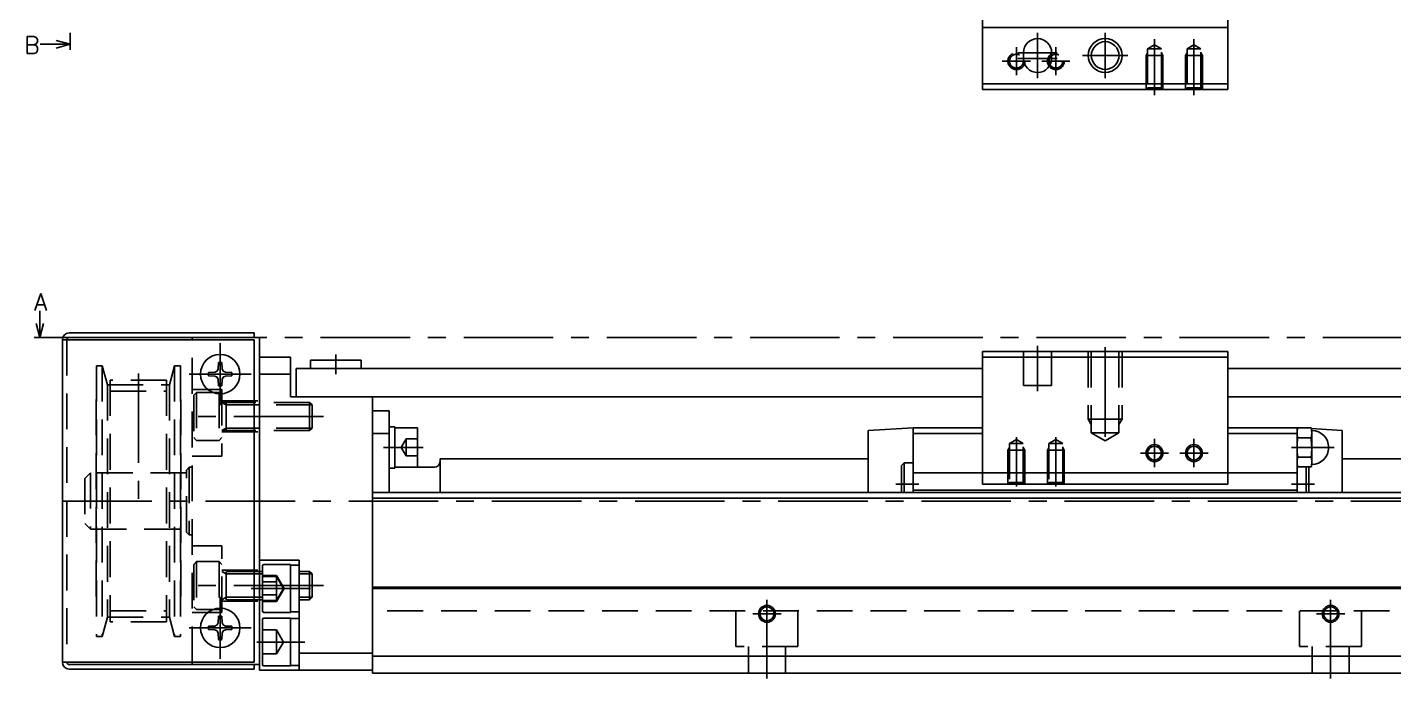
# Model space of a CAD drawing. Extents: x -2 to 786, y -8 to 353.
# Drawn here: x 317.5 to 559.9, y 9 to 124.5 of the extents above; entities that cross this region are included whole.
import ezdxf

# ---------------------------------------------------------------- set-up
doc = ezdxf.new("R2010")
doc.units = 0
doc.header["$LTSCALE"] = 0.5
doc.linetypes.add('CENTER', pattern=[50.8, 31.75, -6.35, 6.35, -6.35])
doc.linetypes.add('DASHED', pattern=[19.05, 12.7, -6.35])
for name, color, linetype in [('MSM_CENTER', 1, 'CENTER'), ('MSM_CONTINUOUS', 7, 'CONTINUOUS'), ('MSM_DASHED', 4, 'DASHED'), ('MSM_NARROW', 5, 'CONTINUOUS'), ('MSM_PART_NUMBER', 7, 'CONTINUOUS')]:
    doc.layers.add(name, color=color, linetype=linetype)
doc.styles.get("Standard").update_dxf_attribs({"font": 'txt.shx', "height": 3, "bigfont": 'bigfont.shx'})

msp = doc.modelspace()

# ---------------------------------------------------------------- linework, layer by layer
at = {"layer": 'MSM_CENTER'}
for p, q in [((325.07, 320.37), (325.07, 120.5)), ((496.67, 123.5), (496.67, 115.5)), ((508.67, 123.5), (508.67, 115.5)), ((517.42, 122.41), (517.42, 112.5)), ((524.42, 122.41), (524.42, 112.5)), ((492.92, 121), (492.92, 116)), ((493.17, 120), (500.17, 120)), ((493.17, 119), (500.17, 119)), ((499.92, 121), (499.92, 116)), ((504.67, 119.5), (512.67, 119.5)), ((490.42, 118.5), (495.42, 118.5)), ((497.42, 118.5), (502.42, 118.5)), ((318.67, 69.5), (785.67, 69.5)), ((351.67, 57.5), (351.67, 68.5)), ((496.67, 68), (496.67, 60)), ((372.17, 66.5), (372.17, 63)), ((508.67, 67.76), (508.67, 50.18)), ((337.17, 63.12), (337.17, 38.5)), ((357.17, 63), (346.17, 63)), ((369.97, 55.5), (344.67, 55.5)), ((492.92, 51.81), (492.92, 43.1)), ((499.92, 51.81), (499.92, 43.1)), ((517.42, 46.5), (517.42, 51.5)), ((524.42, 46.5), (524.42, 51.5)), ((380.67, 50), (387.67, 50)), ((519.92, 49), (514.92, 49)), ((526.92, 49), (521.92, 49)), ((541.72, 50), (549.32, 50)), ((471.52, 43.5), (475.62, 43.5)), ((541.72, 43.5), (545.82, 43.5)), ((323.67, 40.5), (782.67, 40.5)), ((369.97, 25.5), (344.67, 25.5)), ((357.17, 25), (367.67, 25)), ((351.67, 12.5), (351.67, 23.5)), ((448.67, 9), (448.67, 23)), ((548.67, 23), (548.67, 9)), ((446.17, 20.5), (451.17, 20.5)), ((546.17, 20.5), (551.17, 20.5)), ((357.17, 18), (346.17, 18)), ((358.17, 15.5), (366.67, 15.5))]:
    msp.add_line(p, q, dxfattribs=at)
at = {"layer": 'MSM_CONTINUOUS'}
for p, q in [((486.92, 127), (486.92, 113.5)), ((530.42, 127), (530.42, 113.5)), ((486.92, 124.5), (530.42, 124.5)), ((494.17, 120), (494.17, 119)), ((499.17, 119), (499.17, 120)), ((486.92, 114.5), (530.42, 114.5)), ((486.92, 113.5), (530.42, 113.5)), ((319.67, 69.5), (319.67, 74.23)), ((319.67, 69.5), (319, 72)), ((320.34, 72), (319.67, 69.5)), ((324.87, 70.3), (357.67, 70.3)), ((357.67, 69.5), (357.67, 70.3)), ((318.67, 69.5), (320.67, 69.5)), ((323.67, 69.1), (323.67, 11.9)), ((323.67, 69.1), (357.67, 69.1)), ((324.87, 69.5), (358.67, 69.5)), ((346.67, 69.1), (346.67, 69.5)), ((357.67, 69.1), (357.67, 11.9)), ((358.67, 69.5), (358.67, 10.5)), ((364.17, 66), (358.67, 66)), ((364.17, 66), (364.17, 59)), ((367.67, 65.5), (367.67, 64)), ((367.67, 65.5), (376.67, 65.5)), ((376.67, 64), (376.67, 65.5)), ((486.92, 67), (530.42, 67)), ((486.92, 43.5), (486.92, 67)), ((486.92, 66), (530.42, 66)), ((530.42, 43.5), (530.42, 67)), ((350.74, 63.33), (349.59, 63.31)), ((350.74, 63.33), (351.15, 63.52)), ((351.34, 63.92), (351.15, 63.52)), ((351.34, 63.92), (351.36, 65.08)), ((352, 63.92), (351.98, 65.08)), ((352, 63.92), (352.19, 63.52)), ((352.59, 63.33), (352.19, 63.52)), ((352.59, 63.33), (353.74, 63.31)), ((365.17, 64), (365.17, 59)), ((486.92, 64), (365.17, 64)), ((616.92, 64), (530.42, 64)), ((350.74, 62.67), (349.59, 62.69)), ((350.74, 62.67), (351.15, 62.48)), ((351.34, 62.08), (351.15, 62.48)), ((351.34, 62.08), (351.36, 60.92)), ((352, 62.08), (351.98, 60.92)), ((352, 62.08), (352.19, 62.48)), ((352.59, 62.67), (352.19, 62.48)), ((352.59, 62.67), (353.74, 62.69)), ((364.17, 63), (358.67, 63)), ((486.92, 59), (364.17, 59)), ((378.67, 59), (378.67, 10)), ((616.92, 59), (530.42, 59)), ((381.67, 56.5), (378.67, 56.5)), ((381.67, 56.5), (381.67, 42)), ((382.67, 53.65), (381.67, 53.65)), ((382.67, 53.65), (382.67, 46.35)), ((386.67, 53.5), (382.67, 53.5)), ((386.67, 53.5), (386.67, 46.5)), ((466.62, 53), (474.62, 53.5)), ((474.62, 53.5), (486.92, 53.5)), ((474.62, 53.5), (474.62, 42)), ((530.42, 53.5), (542.72, 53.5)), ((542.72, 53.5), (543.29, 53.46)), ((542.72, 53.5), (542.72, 42)), ((542.84, 53.46), (542.72, 53)), ((542.84, 53.46), (545.19, 53.46)), ((545.32, 53), (545.19, 53.46)), ((545.22, 53.34), (550.72, 53)), ((381.67, 52.5), (378.67, 52.5)), ((466.62, 42), (466.62, 53)), ((474.62, 52.5), (486.92, 52.5)), ((530.42, 52.5), (542.72, 52.5)), ((542.72, 52.41), (542.72, 52.6)), ((542.84, 51.73), (545.19, 51.73)), ((545.32, 47), (545.32, 53)), ((550.72, 53), (550.72, 42)), ((381.67, 46.35), (382.67, 46.35)), ((389.67, 46.5), (382.67, 46.5)), ((390.67, 48), (390.67, 42)), ((466.62, 48), (390.67, 48)), ((473.02, 47.3), (472.52, 46.8)), ((472.52, 46.8), (472.52, 42)), ((474.62, 47.3), (473.02, 47.3)), ((473.02, 47.3), (473.02, 42)), ((542.72, 47), (542.84, 46.54)), ((542.84, 48.27), (545.19, 48.27)), ((542.84, 46.54), (545.19, 46.54)), ((544.32, 46.54), (544.32, 42)), ((544.82, 46.54), (544.82, 42)), ((545.19, 46.54), (545.32, 47)), ((596.62, 48), (550.72, 48)), ((474.62, 45.5), (542.72, 45.5)), ((768.67, 42), (378.67, 42)), ((474.62, 42.4), (542.72, 42.4)), ((486.92, 43.5), (530.42, 43.5)), ((768.67, 41), (378.67, 41)), ((365.67, 30), (358.67, 30)), ((364.17, 29.25), (359.42, 29.25)), ((364.17, 29.25), (364.17, 20.75)), ((365.67, 29.15), (364.17, 29.15)), ((365.67, 30), (365.67, 10.5)), ((359.17, 29), (359.17, 21)), ((768.67, 25.2), (378.67, 25.2)), ((768.67, 25), (378.67, 25)), ((351.34, 18.92), (351.36, 20.08)), ((352, 18.92), (351.98, 20.08)), ((359.17, 19.5), (359.17, 11.5)), ((359.42, 20.75), (364.17, 20.75)), ((364.17, 19.75), (359.42, 19.75)), ((364.17, 20.85), (365.67, 20.85)), ((364.17, 19.75), (364.17, 11.25)), ((365.67, 19.65), (364.17, 19.65)), ((350.74, 18.33), (349.59, 18.31)), ((350.74, 17.67), (349.59, 17.69)), ((350.74, 18.33), (351.15, 18.52)), ((350.74, 17.67), (351.15, 17.48)), ((351.34, 18.92), (351.15, 18.52)), ((351.34, 17.08), (351.15, 17.48)), ((351.34, 17.08), (351.36, 15.92)), ((352, 17.08), (351.98, 15.92)), ((352, 18.92), (352.19, 18.52)), ((352, 17.08), (352.19, 17.48)), ((352.59, 18.33), (352.19, 18.52)), ((352.59, 17.67), (352.19, 17.48)), ((352.59, 18.33), (353.74, 18.31)), ((352.59, 17.67), (353.74, 17.69)), ((378.67, 13.5), (365.67, 13.5)), ((768.67, 13), (378.67, 13)), ((323.67, 11.9), (357.67, 11.9)), ((324.87, 11.5), (358.67, 11.5)), ((324.87, 10.7), (357.67, 10.7)), ((346.67, 11.5), (346.67, 11.9)), ((357.67, 10.7), (357.67, 11.5)), ((378.67, 10.5), (358.67, 10.5)), ((359.42, 11.25), (364.17, 11.25)), ((364.17, 11.35), (365.67, 11.35)), ((768.67, 10), (378.67, 10))]:
    msp.add_line(p, q, dxfattribs=at)
at = {"layer": 'MSM_CONTINUOUS', "extrusion": (0, 0, -1)}
for p, q in [((325.07, 121.5), (319.71, 121.5)), ((325.07, 121.5), (322.57, 122.17)), ((322.57, 120.83), (325.07, 121.5))]:
    msp.add_line(p, q, dxfattribs=at)
at = {"layer": 'MSM_CONTINUOUS'}
for centre, radius in [((508.67, 119.5), 2.46), ((351.67, 63), 3.5), ((517.42, 49), 1.23), ((524.42, 49), 1.23), ((351.67, 18), 3.5), ((448.67, 20.5), 1.23), ((548.67, 20.5), 1.23)]:
    msp.add_circle(centre, radius, dxfattribs=at)
for centre, radius, start, end in [((496.67, 120), 2.5, 0, 180), ((496.67, 119), 2.5, 180, 0), ((324.87, 69.1), 1.2, 90, 180), ((324.87, 69.1), 0.4, 90, 180), ((351.67, 63), 2.1, 171.4911, 188.5089), ((351.67, 63), 2.1, 81.4911, 98.5089), ((351.67, 63), 2.1, 351.4911, 8.5089), ((351.67, 63), 2.1, 261.4911, 278.5089), ((546.02, 52.57), 3.31, 164.2277, 179.4294), ((542.01, 52.56), 3.31, 0.5738, 15.7691), ((546.02, 52.63), 3.31, 180.5738, 195.7691), ((555.6, 49.95), 12.89, 172.0306, 179.7562), ((542.01, 52.63), 3.31, 344.2277, 359.4294), ((532.33, 49.94), 12.98, 0.2719, 7.9413), ((545.32, 50), 3, 270, 90), ((556.17, 50.1), 13.46, 180.407, 187.8062), ((531.86, 50.1), 13.46, 352.1938, 359.593), ((389.67, 47.5), 1, 270, 0), ((546.02, 47.37), 3.31, 164.2277, 179.4294), ((546.02, 47.44), 3.31, 180.5738, 195.7691), ((542.01, 47.37), 3.31, 0.5738, 15.7691), ((542.01, 47.43), 3.31, 344.2277, 359.4294), ((359.42, 29), 0.25, 90, 180), ((351.67, 18), 2.1, 81.4911, 98.5089), ((359.42, 21), 0.25, 180, 270), ((359.42, 19.5), 0.25, 90, 180), ((351.67, 18), 2.1, 171.4911, 188.5089), ((351.67, 18), 2.1, 351.4911, 8.5089), ((351.67, 18), 2.1, 261.4911, 278.5089), ((324.87, 11.9), 1.2, 180, 270), ((324.87, 11.9), 0.4, 180, 270), ((359.42, 11.5), 0.25, 180, 270)]:
    msp.add_arc(centre, radius, start, end, dxfattribs=at)
at = {"layer": 'MSM_DASHED'}
for p, q in [((517.42, 121.41), (516.19, 120.7)), ((518.65, 120.7), (517.42, 121.41)), ((524.42, 121.41), (523.19, 120.7)), ((525.65, 120.7), (524.42, 121.41)), ((516.19, 119.97), (515.92, 119.5)), ((515.92, 113.5), (515.92, 119.5)), ((515.92, 119.5), (518.92, 119.5)), ((516.19, 120.7), (516.19, 113.77)), ((518.65, 120.7), (516.19, 120.7)), ((518.65, 113.77), (518.65, 120.7)), ((518.65, 119.97), (518.92, 119.5)), ((518.92, 113.5), (518.92, 119.5)), ((523.19, 119.97), (522.92, 119.5)), ((522.92, 113.5), (522.92, 119.5)), ((522.92, 119.5), (525.92, 119.5)), ((523.19, 120.7), (523.19, 113.77)), ((525.65, 120.7), (523.19, 120.7)), ((525.65, 113.77), (525.65, 120.7)), ((525.65, 119.97), (525.92, 119.5)), ((525.92, 113.5), (525.92, 119.5)), ((516.19, 113.77), (515.92, 113.5)), ((518.65, 113.77), (516.19, 113.77)), ((518.92, 113.5), (518.65, 113.77)), ((523.19, 113.77), (522.92, 113.5)), ((525.65, 113.77), (523.19, 113.77)), ((525.92, 113.5), (525.65, 113.77)), ((324.47, 69.1), (324.47, 11.9)), ((346.67, 11.9), (346.67, 69.1)), ((494.17, 61), (494.17, 67)), ((499.17, 67), (499.17, 61)), ((505.67, 67), (505.67, 55)), ((506.21, 67), (506.21, 52.6)), ((511.12, 67), (511.12, 52.6)), ((511.67, 67), (511.67, 55)), ((329.73, 64.5), (329.73, 16.5)), ((330.76, 64.5), (329.73, 64.5)), ((330.76, 64.5), (330.76, 16.5)), ((331.67, 61.12), (330.76, 64.5)), ((343.57, 64.5), (342.67, 61.12)), ((343.57, 64.5), (343.57, 16.5)), ((344.61, 64.5), (343.57, 64.5)), ((344.61, 64.5), (344.61, 16.5)), ((331.67, 61.12), (331.67, 19.88)), ((331.67, 61.12), (342.67, 61.12)), ((332.17, 61.93), (332.17, 19.07)), ((342.17, 61.93), (332.17, 61.93)), ((342.17, 61.93), (342.17, 19.07)), ((342.67, 61.12), (342.67, 19.88)), ((499.17, 61), (494.17, 61)), ((329.67, 58.5), (329.67, 22.5)), ((329.73, 58.5), (329.67, 58.5)), ((332.17, 59.99), (342.17, 59.99)), ((344.67, 58.5), (344.61, 58.5)), ((344.67, 58.5), (344.67, 22.5)), ((346.67, 60.25), (351.97, 60.25)), ((347.47, 59.75), (346.97, 59.25)), ((346.97, 59.25), (346.97, 51.75)), ((347.47, 59.75), (347.47, 51.25)), ((347.47, 59.75), (351.47, 59.75)), ((351.47, 59.75), (351.47, 51.25)), ((351.47, 59.75), (351.97, 59.25)), ((351.97, 60.25), (351.97, 48.43)), ((351.97, 58.25), (358.67, 58.25)), ((367.53, 58), (351.97, 58)), ((351.97, 58), (352.72, 57.57)), ((352.72, 58), (352.72, 53)), ((367.97, 57.57), (352.72, 57.57)), ((367.53, 53), (367.53, 58)), ((367.97, 57.57), (367.53, 58)), ((367.97, 53.43), (367.97, 57.57)), ((351.97, 53), (352.72, 53.43)), ((367.97, 53.43), (352.72, 53.43)), ((367.53, 53), (367.97, 53.43)), ((505.67, 55), (511.67, 55)), ((505.67, 55), (506.21, 54.06)), ((511.67, 55), (511.12, 54.06)), ((347.47, 51.25), (346.97, 51.75)), ((347.47, 51.25), (351.47, 51.25)), ((351.47, 51.25), (351.97, 51.75)), ((367.53, 53), (351.97, 53)), ((351.97, 52.75), (358.67, 52.75)), ((384.67, 51.5), (383.8, 50)), ((384.67, 48.5), (384.67, 51.5)), ((386.67, 51.5), (384.67, 51.5)), ((492.92, 51.41), (491.69, 50.7)), ((494.15, 50.7), (492.92, 51.41)), ((499.92, 51.41), (498.69, 50.7)), ((501.15, 50.7), (499.92, 51.41)), ((506.21, 52.6), (511.12, 52.6)), ((506.21, 52.6), (508.67, 51.18)), ((511.12, 52.6), (508.67, 51.18)), ((384.67, 48.5), (383.8, 50)), ((384.67, 50), (386.67, 50)), ((386.67, 48.5), (384.67, 48.5)), ((491.69, 49.97), (491.42, 49.5)), ((491.42, 43.5), (491.42, 49.5)), ((491.42, 49.5), (494.42, 49.5)), ((491.69, 50.7), (491.69, 43.77)), ((491.69, 50.7), (494.15, 50.7)), ((494.15, 43.77), (494.15, 50.7)), ((494.15, 49.97), (494.42, 49.5)), ((494.42, 43.5), (494.42, 49.5)), ((498.69, 49.97), (498.42, 49.5)), ((498.42, 43.5), (498.42, 49.5)), ((498.42, 49.5), (501.42, 49.5)), ((498.69, 50.7), (501.15, 50.7)), ((498.69, 50.7), (498.69, 43.77)), ((501.15, 43.77), (501.15, 50.7)), ((501.15, 49.97), (501.42, 49.5)), ((501.42, 43.5), (501.42, 49.5)), ((346.17, 46.5), (345.67, 46)), ((346.17, 46.5), (346.17, 34.5)), ((346.67, 46.5), (346.17, 46.5)), ((346.67, 48.43), (351.97, 48.43)), ((328.67, 45.5), (327.67, 44.5)), ((327.67, 44.5), (327.67, 36.5)), ((345.67, 45.5), (328.67, 45.5)), ((328.67, 45.5), (328.67, 35.5)), ((345.67, 35), (345.67, 46)), ((491.69, 43.77), (491.42, 43.5)), ((491.69, 43.77), (494.15, 43.77)), ((494.42, 43.5), (494.15, 43.77)), ((498.69, 43.77), (498.42, 43.5)), ((498.69, 43.77), (501.15, 43.77)), ((501.42, 43.5), (501.15, 43.77)), ((327.67, 36.5), (328.67, 35.5)), ((328.67, 35.5), (345.67, 35.5)), ((345.67, 35), (346.17, 34.5)), ((346.17, 34.5), (346.67, 34.5)), ((346.67, 32.57), (351.97, 32.57)), ((351.97, 20.75), (351.97, 32.57)), ((347.47, 29.75), (346.97, 29.25)), ((346.97, 29.25), (346.97, 21.75)), ((347.47, 29.75), (347.47, 21.25)), ((347.47, 29.75), (351.47, 29.75)), ((351.47, 29.75), (351.47, 21.25)), ((351.47, 29.75), (351.97, 29.25)), ((351.97, 28.25), (358.67, 28.25)), ((359.17, 28), (351.97, 28)), ((351.97, 28), (352.72, 27.57)), ((352.72, 28), (352.72, 23)), ((359.17, 27.57), (352.72, 27.57)), ((359.17, 27.31), (361.67, 27.31)), ((359.17, 27.13), (361.67, 27.13)), ((363, 25), (361.67, 27.31)), ((361.67, 22.69), (361.67, 27.31)), ((361.67, 27.13), (362.89, 25)), ((367.53, 28), (365.67, 28)), ((367.97, 27.57), (365.67, 27.57)), ((367.53, 23), (367.53, 28)), ((367.97, 27.57), (367.53, 28)), ((367.97, 23.43), (367.97, 27.57)), ((359.17, 26.15), (361.67, 26.15)), ((359.17, 25), (361.67, 25)), ((363, 25), (361.67, 22.69)), ((361.67, 22.88), (362.89, 25)), ((329.67, 22.5), (329.73, 22.5)), ((344.61, 22.5), (344.67, 22.5)), ((351.97, 23), (352.72, 23.43)), ((359.17, 23), (351.97, 23)), ((351.97, 22.75), (358.67, 22.75)), ((359.17, 23.43), (352.72, 23.43)), ((359.17, 23.85), (361.67, 23.85)), ((359.17, 22.88), (361.67, 22.88)), ((359.17, 22.69), (361.67, 22.69)), ((367.97, 23.43), (365.67, 23.43)), ((367.53, 23), (365.67, 23)), ((367.53, 23), (367.97, 23.43)), ((330.76, 16.5), (331.67, 19.88)), ((331.67, 19.88), (342.67, 19.88)), ((332.17, 21.01), (342.17, 21.01)), ((342.67, 19.88), (343.57, 16.5)), ((346.67, 20.75), (351.97, 20.75)), ((347.47, 21.25), (346.97, 21.75)), ((347.47, 21.25), (351.47, 21.25)), ((351.47, 21.25), (351.97, 21.75)), ((768.67, 21), (378.67, 21)), ((443.17, 21), (443.17, 14.7)), ((454.17, 14.7), (454.17, 21)), ((543.17, 21), (543.17, 14.7)), ((554.17, 14.7), (554.17, 21)), ((342.17, 19.07), (332.17, 19.07)), ((359.17, 17.63), (361.67, 17.63)), ((361.67, 17.63), (362.89, 15.5)), ((361.67, 17.63), (361.67, 13.38)), ((329.73, 16.5), (330.76, 16.5)), ((343.57, 16.5), (344.61, 16.5)), ((359.17, 15.5), (361.67, 15.5)), ((361.67, 13.38), (362.89, 15.5)), ((454.17, 14.7), (443.17, 14.7)), ((445.37, 14.7), (445.37, 10)), ((451.97, 10), (451.97, 14.7)), ((554.17, 14.7), (543.17, 14.7)), ((545.37, 14.7), (545.37, 10)), ((551.97, 10), (551.97, 14.7)), ((359.17, 13.38), (361.67, 13.38))]:
    msp.add_line(p, q, dxfattribs=at)
for centre, radius in [((492.92, 118.5), 1.5), ((492.92, 118.5), 1.23), ((499.92, 118.5), 1.5), ((499.92, 118.5), 1.23)]:
    msp.add_circle(centre, radius, dxfattribs=at)
at = {"layer": 'MSM_NARROW'}
for centre, radius in [((508.67, 119.5), 3), ((517.42, 49), 1.5), ((524.42, 49), 1.5), ((448.67, 20.5), 1.5), ((548.67, 20.5), 1.5)]:
    msp.add_circle(centre, radius, dxfattribs=at)

# ---------------------------------------------------------------- texts
at = {"layer": 'MSM_PART_NUMBER'}
for s, p in [('B', (316.94, 119.85)), ('A', (318.67, 74.3))]:
    msp.add_text(s, height=3, dxfattribs=at).set_placement(p)

doc.saveas('drawing.dxf')
